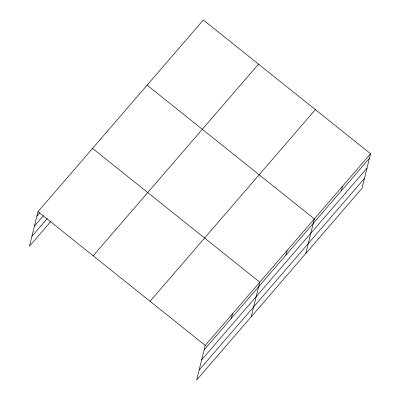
<?xml version="1.0" encoding="UTF-8"?>
<svg xmlns="http://www.w3.org/2000/svg" width="400" height="400" viewBox="0 0 400 400"><rect width="100%" height="100%" fill="white"/><g stroke="black" fill="none" stroke-linecap="round" stroke-linejoin="round"><path stroke-width="0.6" d="M370.555 153.745L205.235 345.415L196.675 380L362 188.33L370.555 153.745L203.325 20L38 211.67L29.445 246.255L51.02 221.235M231.4 318.28L232.51 313.79M251.23 316.75L259.79 282.165L92.56 148.42M285.96 255.025L287.07 250.54M305.79 253.5L314.345 218.915L147.115 85.165M341.34 190.82L342.45 186.33M36.89 216.155L39.74 212.85M34.435 226.09L43.39 215.705M31.9 236.32L47.37 218.385M93.19 255.805L258.51 64.135M150.045 301.28L315.37 109.61M204.125 349.905L369.445 158.235M201.665 359.835L366.99 168.165M199.13 370.07L364.455 178.4M38 211.67L205.235 345.415"/></g></svg>
